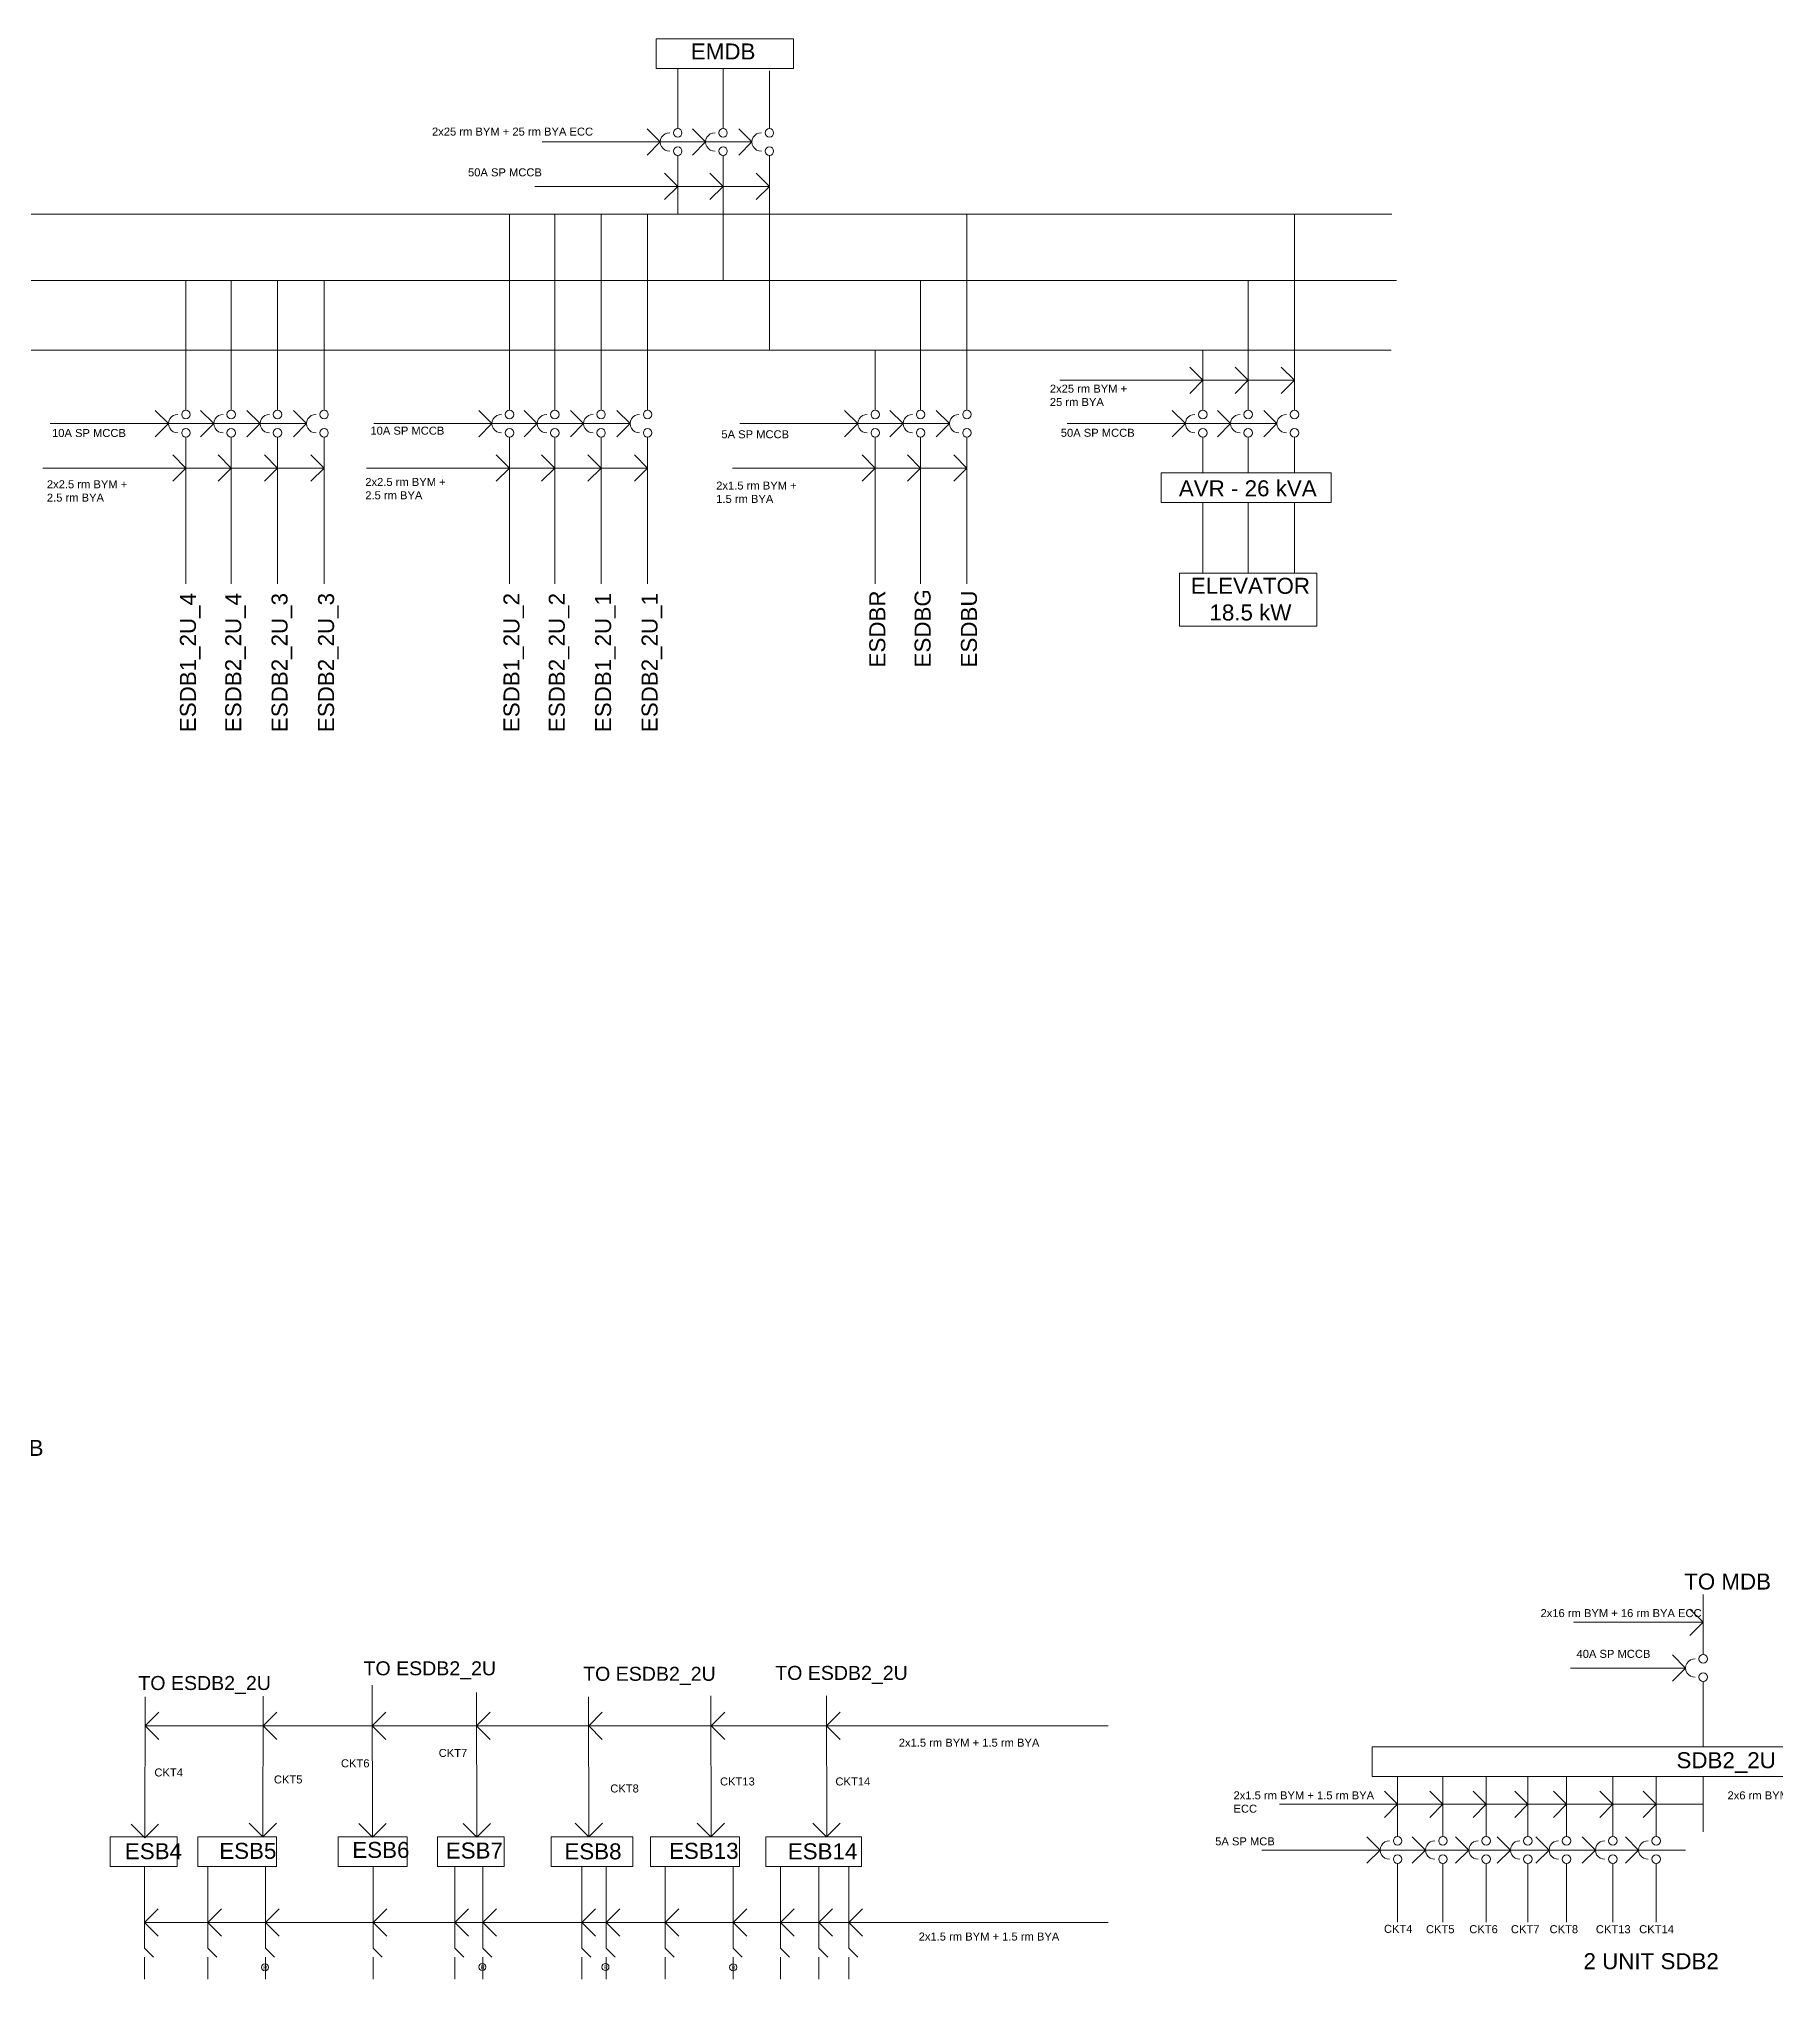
# Model space of a CAD drawing. Header units: inches. Extents: x 685 to 11694, y 256 to 9873.
# Drawn here: x 7359 to 9965, y 5024 to 7935 of the extents above; entities that cross this region are included whole.
import ezdxf

# ---------------------------------------------------------------- set-up
doc = ezdxf.new("R2010")
doc.units = ezdxf.units.IN
doc.header["$MEASUREMENT"] = 0
doc.layers.add('6.Circuits', color=255, linetype='Continuous', lineweight=15)
doc.styles.add('Text 1', font='arial.ttf', dxfattribs={"height": 6})

msp = doc.modelspace()

# ---------------------------------------------------------------- linework, layer by layer
at = {"layer": '6.Circuits'}
for p, q in [((8317.83069, 7807.50873), (8317.83069, 7890.50873)), ((8385.83069, 7807.50873), (8385.83069, 7890.50873)), ((8455.33069, 7803.94071), (8455.33069, 7886.94071)), ((8317.83069, 7800.37269), (8317.83069, 7807.50873)), ((8385.83069, 7800.37269), (8385.83069, 7807.50873)), ((8455.33069, 7800.37269), (8455.33069, 7807.50873)), ((8291.57117, 7780.25873), (8114.33069, 7780.25873)), ((8291.57117, 7780.25873), (8271.82593, 7800.00397)), ((8291.57117, 7780.25873), (8271.82593, 7760.51349)), ((8429.07117, 7780.25873), (8291.57117, 7780.25873)), ((8359.57117, 7780.25873), (8339.82593, 7800.00397)), ((8359.57117, 7780.25873), (8339.82593, 7760.51349)), ((8429.07117, 7780.25873), (8409.32593, 7800.00397)), ((8429.07117, 7780.25873), (8409.32593, 7760.51349)), ((8317.83069, 7760.14477), (8317.83069, 7755.00873)), ((8317.83069, 7672.00873), (8317.83069, 7755.00873)), ((8385.83069, 7760.14477), (8385.83069, 7755.00873)), ((8385.83069, 7572.50873), (8385.83069, 7755.00873)), ((8455.33069, 7760.14477), (8455.33069, 7755.00873)), ((8455.33069, 7468.00873), (8455.33069, 7755.00873)), ((8317.83069, 7713.50873), (8298.08546, 7733.25397)), ((8317.83069, 7713.50873), (8298.08546, 7693.76349)), ((8385.83069, 7713.50873), (8366.08546, 7733.25397)), ((8385.83069, 7713.50873), (8366.08546, 7693.76349)), ((8455.33069, 7713.50873), (8435.58546, 7733.25397)), ((8455.33069, 7713.50873), (8435.58546, 7693.76349)), ((7579.83069, 7385.00873), (7579.83069, 7468.00873)), ((7647.83069, 7385.00873), (7647.83069, 7468.00873)), ((7717.33069, 7381.44071), (7717.33069, 7464.44071)), ((7787.09022, 7381.44071), (7787.09022, 7464.44071)), ((8065.33069, 7385.00873), (8065.33069, 7468.00873)), ((8133.33069, 7385.00873), (8133.33069, 7468.00873)), ((8202.83069, 7381.44071), (8202.83069, 7464.44071)), ((8272.59022, 7381.44071), (8272.59022, 7464.44071)), ((8614.33069, 7385.00873), (8614.33069, 7468.00873)), ((8682.33069, 7385.00873), (8682.33069, 7468.00873)), ((8751.83069, 7381.44071), (8751.83069, 7464.44071)), ((9105.83069, 7385.00873), (9105.83069, 7468.00873)), ((9173.83069, 7385.00873), (9173.83069, 7468.00873)), ((9243.33069, 7381.44071), (9243.33069, 7464.44071)), ((9105.83069, 7422.94071), (9086.08546, 7442.68595)), ((9105.83069, 7422.94071), (9086.08546, 7403.19547)), ((9173.83069, 7422.94071), (9154.08546, 7442.68595)), ((9173.83069, 7422.94071), (9154.08546, 7403.19547)), ((9243.33069, 7422.94071), (9223.58546, 7442.68595)), ((9243.33069, 7422.94071), (9223.58546, 7403.19547)), ((7553.57117, 7357.75873), (7533.82593, 7377.50397)), ((7579.83069, 7377.87269), (7579.83069, 7385.00873)), ((7621.57117, 7357.75873), (7601.82593, 7377.50397)), ((7647.83069, 7377.87269), (7647.83069, 7385.00873)), ((7691.07117, 7357.75873), (7671.32593, 7377.50397)), ((7717.33069, 7377.87269), (7717.33069, 7385.00873)), ((7760.83069, 7357.75873), (7741.08546, 7377.50397)), ((7787.09022, 7377.87269), (7787.09022, 7385.00873)), ((8039.07117, 7357.75873), (8019.32593, 7377.50397)), ((8065.33069, 7377.87269), (8065.33069, 7385.00873)), ((8107.07117, 7357.75873), (8087.32593, 7377.50397)), ((8133.33069, 7377.87269), (8133.33069, 7385.00873)), ((8176.57117, 7357.75873), (8156.82593, 7377.50397)), ((8202.83069, 7377.87269), (8202.83069, 7385.00873)), ((8246.33069, 7357.75873), (8226.58546, 7377.50397)), ((8272.59022, 7377.87269), (8272.59022, 7385.00873)), ((8588.07117, 7357.75873), (8568.32593, 7377.50397)), ((8614.33069, 7377.87269), (8614.33069, 7385.00873)), ((8656.07117, 7357.75873), (8636.32593, 7377.50397)), ((8682.33069, 7377.87269), (8682.33069, 7385.00873)), ((8725.57117, 7357.75873), (8705.82593, 7377.50397)), ((8751.83069, 7377.87269), (8751.83069, 7385.00873)), ((9079.57117, 7357.75873), (9059.82593, 7377.50397)), ((9105.83069, 7377.87269), (9105.83069, 7385.00873)), ((9147.57117, 7357.75873), (9127.82593, 7377.50397)), ((9173.83069, 7377.87269), (9173.83069, 7385.00873)), ((9217.07117, 7357.75873), (9197.32593, 7377.50397)), ((9243.33069, 7377.87269), (9243.33069, 7385.00873)), ((7553.57117, 7357.75873), (7376.33069, 7357.75873)), ((7553.57117, 7357.75873), (7533.82593, 7338.01349)), ((7760.83069, 7357.75873), (7553.57117, 7357.75873)), ((7579.83069, 7337.64477), (7579.83069, 7332.50873)), ((7621.57117, 7357.75873), (7601.82593, 7338.01349)), ((7647.83069, 7337.64477), (7647.83069, 7332.50873)), ((7691.07117, 7357.75873), (7671.32593, 7338.01349)), ((7717.33069, 7337.64477), (7717.33069, 7332.50873)), ((7760.83069, 7357.75873), (7741.08546, 7338.01349)), ((7787.09022, 7337.64477), (7787.09022, 7332.50873)), ((8039.07117, 7357.75873), (7861.83069, 7357.75873)), ((8039.07117, 7357.75873), (8019.32593, 7338.01349)), ((8246.33069, 7357.75873), (8039.07117, 7357.75873)), ((8065.33069, 7337.64477), (8065.33069, 7332.50873)), ((8107.07117, 7357.75873), (8087.32593, 7338.01349)), ((8133.33069, 7337.64477), (8133.33069, 7332.50873)), ((8176.57117, 7357.75873), (8156.82593, 7338.01349)), ((8202.83069, 7337.64477), (8202.83069, 7332.50873)), ((8246.33069, 7357.75873), (8226.58546, 7338.01349)), ((8272.59022, 7337.64477), (8272.59022, 7332.50873)), ((8588.07117, 7357.75873), (8410.83069, 7357.75873)), ((8588.07117, 7357.75873), (8568.32593, 7338.01349)), ((8725.57117, 7357.75873), (8588.07117, 7357.75873)), ((8614.33069, 7337.64477), (8614.33069, 7332.50873)), ((8656.07117, 7357.75873), (8636.32593, 7338.01349)), ((8682.33069, 7337.64477), (8682.33069, 7332.50873)), ((8725.57117, 7357.75873), (8705.82593, 7338.01349)), ((8751.83069, 7337.64477), (8751.83069, 7332.50873)), ((9079.57117, 7357.75873), (8902.33069, 7357.75873)), ((9079.57117, 7357.75873), (9059.82593, 7338.01349)), ((9217.07117, 7357.75873), (9079.57117, 7357.75873)), ((9105.83069, 7337.64477), (9105.83069, 7332.50873)), ((9147.57117, 7357.75873), (9127.82593, 7338.01349)), ((9173.83069, 7337.64477), (9173.83069, 7332.50873)), ((9217.07117, 7357.75873), (9197.32593, 7338.01349)), ((9243.33069, 7337.64477), (9243.33069, 7332.50873)), ((7579.83069, 7291.00873), (7560.08546, 7310.75397)), ((7579.83069, 7117.50873), (7579.83069, 7332.50873)), ((7647.83069, 7291.00873), (7628.08546, 7310.75397)), ((7647.83069, 7117.50873), (7647.83069, 7332.50873)), ((7717.33069, 7291.00873), (7697.58546, 7310.75397)), ((7717.33069, 7117.50873), (7717.33069, 7332.50873)), ((7787.09022, 7291.00873), (7767.34498, 7310.75397)), ((7787.09022, 7117.50873), (7787.09022, 7332.50873)), ((8065.33069, 7291.00873), (8045.58546, 7310.75397)), ((8065.33069, 7117.50873), (8065.33069, 7332.50873)), ((8133.33069, 7291.00873), (8113.58546, 7310.75397)), ((8133.33069, 7117.50873), (8133.33069, 7332.50873)), ((8202.83069, 7291.00873), (8183.08546, 7310.75397)), ((8202.83069, 7117.50873), (8202.83069, 7332.50873)), ((8272.59022, 7291.00873), (8252.84498, 7310.75397)), ((8272.59022, 7117.50873), (8272.59022, 7332.50873)), ((8614.33069, 7291.00873), (8594.58546, 7310.75397)), ((8614.33069, 7117.50873), (8614.33069, 7332.50873)), ((8682.33069, 7291.00873), (8662.58546, 7310.75397)), ((8682.33069, 7117.50873), (8682.33069, 7332.50873)), ((8751.83069, 7291.00873), (8732.08546, 7310.75397)), ((8751.83069, 7117.50873), (8751.83069, 7332.50873)), ((9105.83069, 7284.00873), (9105.83069, 7332.50873)), ((9173.83069, 7284.00873), (9173.83069, 7332.50873)), ((9243.33069, 7284.00873), (9243.33069, 7332.50873)), ((7579.83069, 7291.00873), (7560.08546, 7271.26349)), ((7647.83069, 7291.00873), (7628.08546, 7271.26349)), ((7717.33069, 7291.00873), (7697.58546, 7271.26349)), ((7787.09022, 7291.00873), (7767.34498, 7271.26349)), ((8065.33069, 7291.00873), (8045.58546, 7271.26349)), ((8133.33069, 7291.00873), (8113.58546, 7271.26349)), ((8202.83069, 7291.00873), (8183.08546, 7271.26349)), ((8272.59022, 7291.00873), (8252.84498, 7271.26349)), ((8614.33069, 7291.00873), (8594.58546, 7271.26349)), ((8682.33069, 7291.00873), (8662.58546, 7271.26349)), ((8751.83069, 7291.00873), (8732.08546, 7271.26349)), ((9105.83069, 7133.50873), (9105.83069, 7239.50873)), ((9173.83069, 7133.50873), (9173.83069, 7239.50873)), ((9243.33069, 7133.50873), (9243.33069, 7239.50873)), ((9856.58397, 5518.44342), (9856.58397, 5601.44342)), ((9856.58397, 5559.94342), (9661.8435, 5559.94342)), ((9856.58397, 5559.94342), (9836.83873, 5579.68866)), ((9856.58397, 5559.94342), (9836.83873, 5540.19818)), ((9830.32445, 5491.19342), (9810.57921, 5510.93866)), ((9856.58397, 5511.30738), (9856.58397, 5518.44342)), ((9830.32445, 5491.19342), (9657.74571, 5491.19342)), ((9830.32445, 5491.19342), (9810.57921, 5471.44818)), ((7518.04313, 5237.94169), (7518.54421, 5448.03288)), ((7695.34555, 5237.94189), (7695.84462, 5449.03288)), ((7859.84341, 5237.94215), (7859.34341, 5465.52423)), ((8016.37851, 5237.94215), (8015.87851, 5454.35852)), ((8184.59156, 5237.95034), (8184.09156, 5448.03288)), ((8368.25187, 5239.54153), (8367.75187, 5449.62407)), ((8541.48435, 5239.54153), (8540.98435, 5449.62407)), ((9856.58397, 5471.07946), (9856.58397, 5465.94342)), ((9856.58397, 5465.94342), (9856.58397, 5372.94342)), ((7518.44004, 5404.35852), (7538.94004, 5424.85852)), ((7695.739, 5404.35852), (7716.239, 5424.85852)), ((7859.47779, 5404.35852), (7879.97779, 5424.85852)), ((8015.99403, 5404.35852), (8036.49403, 5424.85852)), ((8184.1955, 5404.35852), (8204.6955, 5424.85852)), ((8367.85961, 5404.35852), (8388.35961, 5424.85852)), ((8541.09208, 5404.35852), (8561.59208, 5424.85852)), ((7518.44004, 5404.35852), (8963.61165, 5404.35852)), ((7518.44004, 5404.35852), (7538.94004, 5383.85852)), ((7695.739, 5404.35852), (7716.239, 5383.85852)), ((7859.47779, 5404.35852), (7879.97779, 5383.85852)), ((8015.99403, 5404.35852), (8036.49403, 5383.85852)), ((8184.1955, 5404.35852), (8204.6955, 5383.85852)), ((8367.85961, 5404.35852), (8388.35961, 5383.85852)), ((8541.09208, 5404.35852), (8561.59208, 5383.85852)), ((9398.08397, 5245.44342), (9398.08397, 5328.44342)), ((9466.08397, 5245.44342), (9466.08397, 5328.44342)), ((9531.08397, 5245.44342), (9531.08397, 5328.44342)), ((9593.58397, 5245.44342), (9593.58397, 5328.44342)), ((9651.58397, 5245.44342), (9651.58397, 5328.44342)), ((9721.08397, 5245.44342), (9721.08397, 5328.44342)), ((9786.08397, 5245.44342), (9786.08397, 5328.44342)), ((9856.58397, 5245.44342), (9856.58397, 5328.44342)), ((9398.08397, 5286.94342), (9378.33873, 5306.68866)), ((9466.08397, 5286.94342), (9446.33873, 5306.68866)), ((9531.08397, 5286.94342), (9511.33873, 5306.68866)), ((9593.58397, 5286.94342), (9573.83873, 5306.68866)), ((9651.58397, 5286.94342), (9631.83873, 5306.68866)), ((9721.08397, 5286.94342), (9701.33873, 5306.68866)), ((9786.08397, 5286.94342), (9766.33873, 5306.68866)), ((9398.08397, 5286.94342), (9220.8435, 5286.94342)), ((9398.08397, 5286.94342), (9378.33873, 5267.19818)), ((9856.58397, 5286.94342), (9398.08397, 5286.94342)), ((9466.08397, 5286.94342), (9446.33873, 5267.19818)), ((9531.08397, 5286.94342), (9511.33873, 5267.19818)), ((9593.58397, 5286.94342), (9573.83873, 5267.19818)), ((9651.58397, 5286.94342), (9631.83873, 5267.19818)), ((9721.08397, 5286.94342), (9701.33873, 5267.19818)), ((9786.08397, 5286.94342), (9766.33873, 5267.19818)), ((7518.04505, 5236.44168), (7497.54505, 5256.94168)), ((7518.04505, 5236.44168), (7538.54505, 5256.94168)), ((7695.34547, 5237.94168), (7674.84547, 5258.44168)), ((7695.34547, 5237.94168), (7715.84547, 5258.44168)), ((7859.84426, 5237.44168), (7839.34426, 5257.94168)), ((7859.84426, 5237.44168), (7880.34426, 5257.94168)), ((8016.37936, 5237.44168), (7995.87936, 5257.94168)), ((8016.37936, 5237.44168), (8036.87936, 5257.94168)), ((8184.5924, 5237.94168), (8164.0924, 5258.44168)), ((8184.5924, 5237.94168), (8205.0924, 5258.44168)), ((8367.75272, 5238.03288), (8347.25272, 5258.53288)), ((8367.75272, 5238.03288), (8388.25272, 5258.53288)), ((8540.98519, 5238.03288), (8520.48519, 5258.53288)), ((8540.98519, 5238.03288), (8561.48519, 5258.53288)), ((9398.08397, 5238.30738), (9398.08397, 5245.44342)), ((9466.08397, 5238.30738), (9466.08397, 5245.44342)), ((9531.08397, 5238.30738), (9531.08397, 5245.44342)), ((9593.58397, 5238.30738), (9593.58397, 5245.44342)), ((9651.58397, 5238.30738), (9651.58397, 5245.44342)), ((9721.08397, 5238.30738), (9721.08397, 5245.44342)), ((9786.08397, 5238.30738), (9786.08397, 5245.44342)), ((9371.82445, 5218.19342), (9194.58397, 5218.19342)), ((9371.82445, 5218.19342), (9352.07921, 5237.93866)), ((9371.82445, 5218.19342), (9352.07921, 5198.44818)), ((9830.32445, 5218.19342), (9371.82445, 5218.19342)), ((9439.82445, 5218.19342), (9420.07921, 5237.93866)), ((9439.82445, 5218.19342), (9420.07921, 5198.44818)), ((9504.82445, 5218.19342), (9485.07921, 5237.93866)), ((9504.82445, 5218.19342), (9485.07921, 5198.44818)), ((9567.32445, 5218.19342), (9547.57921, 5237.93866)), ((9567.32445, 5218.19342), (9547.57921, 5198.44818)), ((9625.32445, 5218.19342), (9605.57921, 5237.93866)), ((9625.32445, 5218.19342), (9605.57921, 5198.44818)), ((9694.82445, 5218.19342), (9675.07921, 5237.93866)), ((9694.82445, 5218.19342), (9675.07921, 5198.44818)), ((9759.82445, 5218.19342), (9740.07921, 5237.93866)), ((9759.82445, 5218.19342), (9740.07921, 5198.44818)), ((7517.51741, 5109.44169), (7517.51741, 5193.44169)), ((7612.70923, 5109.44169), (7612.70923, 5193.44169)), ((7699.20816, 5109.44169), (7699.20816, 5193.44169)), ((7861.01321, 5109.44169), (7861.01321, 5193.44169)), ((7983.37851, 5109.44169), (7983.37851, 5193.44169)), ((8025.37744, 5109.44169), (8025.37744, 5193.44169)), ((8174.09156, 5109.44169), (8174.09156, 5193.44169)), ((8210.59048, 5109.44169), (8210.59048, 5193.44169)), ((8298.75187, 5109.44169), (8298.75187, 5193.44169)), ((8401.2508, 5109.44169), (8401.2508, 5193.44169)), ((8471.98435, 5109.44169), (8471.98435, 5193.44169)), ((8529.48435, 5109.44169), (8529.48435, 5193.44169)), ((8574.48327, 5109.44169), (8574.48327, 5193.44169)), ((9398.08397, 5198.07946), (9398.08397, 5192.94342)), ((9398.08397, 5109.94342), (9398.08397, 5192.94342)), ((9466.08397, 5198.07946), (9466.08397, 5192.94342)), ((9466.08397, 5109.94342), (9466.08397, 5192.94342)), ((9531.08397, 5198.07946), (9531.08397, 5192.94342)), ((9531.08397, 5109.94342), (9531.08397, 5192.94342)), ((9593.58397, 5198.07946), (9593.58397, 5192.94342)), ((9593.58397, 5109.94342), (9593.58397, 5192.94342)), ((9651.58397, 5198.07946), (9651.58397, 5192.94342)), ((9651.58397, 5109.94342), (9651.58397, 5192.94342)), ((9721.08397, 5198.07946), (9721.08397, 5192.94342)), ((9721.08397, 5109.94342), (9721.08397, 5192.94342)), ((9786.08397, 5198.07946), (9786.08397, 5192.94342)), ((9786.08397, 5109.94342), (9786.08397, 5192.94342)), ((7517.51741, 5109.44169), (7538.01741, 5129.94169)), ((7612.70923, 5109.44169), (7633.20923, 5129.94169)), ((7699.20816, 5109.44169), (7719.70816, 5129.94169)), ((7861.01321, 5109.44169), (7881.51321, 5129.94169)), ((7983.37851, 5109.44169), (8003.87851, 5129.94169)), ((8025.37744, 5109.44169), (8045.87744, 5129.94169)), ((8174.09156, 5109.44169), (8194.59156, 5129.94169)), ((8210.59048, 5109.44169), (8231.09048, 5129.94169)), ((8298.75187, 5109.44169), (8319.25187, 5129.94169)), ((8401.2508, 5109.44169), (8421.7508, 5129.94169)), ((8471.98435, 5109.44169), (8492.48435, 5129.94169)), ((8529.48435, 5109.44169), (8549.98435, 5129.94169)), ((8574.48327, 5109.44169), (8594.98327, 5129.94169)), ((7517.51741, 5109.44169), (7517.51741, 5070.94169)), ((7517.51741, 5109.44169), (7538.01741, 5088.94169)), ((7517.51741, 5109.44169), (8963.61165, 5109.44169)), ((7612.70923, 5109.44169), (7612.70923, 5070.94169)), ((7612.70923, 5109.44169), (7633.20923, 5088.94169)), ((7699.20816, 5109.44169), (7699.20816, 5070.94169)), ((7699.20816, 5109.44169), (7719.70816, 5088.94169)), ((7861.01321, 5109.44169), (7861.01321, 5070.94169)), ((7861.01321, 5109.44169), (7881.51321, 5088.94169)), ((7983.37851, 5109.44169), (7983.37851, 5070.94169)), ((7983.37851, 5109.44169), (8003.87851, 5088.94169)), ((8025.37744, 5109.44169), (8025.37744, 5070.94169)), ((8025.37744, 5109.44169), (8045.87744, 5088.94169)), ((8174.09156, 5109.44169), (8174.09156, 5070.94169)), ((8174.09156, 5109.44169), (8194.59156, 5088.94169)), ((8210.59048, 5109.44169), (8210.59048, 5070.94169)), ((8210.59048, 5109.44169), (8231.09048, 5088.94169)), ((8298.75187, 5109.44169), (8298.75187, 5070.94169)), ((8298.75187, 5109.44169), (8319.25187, 5088.94169)), ((8401.2508, 5109.44169), (8401.2508, 5070.94169)), ((8401.2508, 5109.44169), (8421.7508, 5088.94169)), ((8471.98435, 5109.44169), (8471.98435, 5070.94169)), ((8471.98435, 5109.44169), (8492.48435, 5088.94169)), ((8529.48435, 5109.44169), (8529.48435, 5070.94169)), ((8529.48435, 5109.44169), (8549.98435, 5088.94169)), ((8574.48327, 5109.44169), (8574.48327, 5070.94169)), ((8574.48327, 5109.44169), (8594.98327, 5088.94169)), ((7517.51741, 5070.94169), (7531.01741, 5057.44169)), ((7612.70923, 5070.94169), (7626.20923, 5057.44169)), ((7699.20816, 5070.94169), (7712.70816, 5057.44169)), ((7861.01321, 5070.94169), (7874.51321, 5057.44169)), ((7983.37851, 5070.94169), (7996.87851, 5057.44169)), ((8025.37744, 5070.94169), (8038.87744, 5057.44169)), ((8174.09156, 5070.94169), (8187.59156, 5057.44169)), ((8210.59048, 5070.94169), (8224.09048, 5057.44169)), ((8298.75187, 5070.94169), (8312.25187, 5057.44169)), ((8401.2508, 5070.94169), (8414.7508, 5057.44169)), ((8471.98435, 5070.94169), (8485.48435, 5057.44169)), ((8529.48435, 5070.94169), (8542.98435, 5057.44169)), ((8574.48327, 5070.94169), (8587.98327, 5057.44169)), ((7517.51741, 5057.44169), (7517.51741, 5024.44169)), ((7612.70923, 5057.44169), (7612.70923, 5024.44169)), ((7699.20816, 5057.44169), (7699.20816, 5024.44169)), ((7861.01321, 5057.44169), (7861.01321, 5024.44169)), ((7983.37851, 5057.44169), (7983.37851, 5024.44169)), ((8025.37744, 5057.44169), (8025.37744, 5024.44169)), ((8174.09156, 5057.44169), (8174.09156, 5024.44169)), ((8210.59048, 5057.44169), (8210.59048, 5024.44169)), ((8298.75187, 5057.44169), (8298.75187, 5024.44169)), ((8401.2508, 5057.44169), (8401.2508, 5024.44169)), ((8471.98435, 5057.44169), (8471.98435, 5024.44169)), ((8529.48435, 5057.44169), (8529.48435, 5024.44169)), ((8574.48327, 5057.44169), (8574.48327, 5024.44169))]:
    msp.add_line(p, q, dxfattribs=at)
at = {"layer": '6.Circuits', "linetype": 'ByBlock'}
for p, q in [((8317.83069, 7713.50873), (8103.33069, 7713.50873)), ((8317.83069, 7713.50873), (8455.33069, 7713.50873)), ((8065.33069, 7468.00873), (8065.33069, 7672.00873)), ((8133.33069, 7468.00873), (8133.33069, 7672.00873)), ((8202.83069, 7464.44071), (8202.83069, 7672.00873)), ((8272.59022, 7464.44071), (8272.59022, 7672.00873)), ((8751.83069, 7464.44071), (8751.83069, 7672.00873)), ((9243.33069, 7464.44071), (9243.33069, 7672.00873)), ((7579.83069, 7468.00873), (7579.83069, 7572.50873)), ((7647.83069, 7468.00873), (7647.83069, 7572.50873)), ((7717.33069, 7464.44071), (7717.33069, 7572.50873)), ((7787.09022, 7464.44071), (7787.09022, 7572.50873)), ((8682.33069, 7468.00873), (8682.33069, 7572.50873)), ((9173.83069, 7468.00873), (9173.83069, 7572.50873)), ((9105.83069, 7422.94071), (8891.33069, 7422.94071)), ((9105.83069, 7422.94071), (9243.33069, 7422.94071)), ((7579.83069, 7291.00873), (7365.33069, 7291.00873)), ((7579.83069, 7291.00873), (7787.09022, 7291.00873)), ((8065.33069, 7291.00873), (7850.83069, 7291.00873)), ((8065.33069, 7291.00873), (8272.59022, 7291.00873)), ((8614.33069, 7291.00873), (8399.83069, 7291.00873)), ((8614.33069, 7291.00873), (8751.83069, 7291.00873))]:
    msp.add_line(p, q, dxfattribs=at)
at = {"layer": '6.Circuits', "color": 242, "linetype": 'ByBlock', "true_color": 0xcd2027}
for q in [(6309.33069, 7672.00873), (9389.33069, 7672.00873)]:
    msp.add_line((8317.83069, 7672.00873), q, dxfattribs=at)
at = {"layer": '6.Circuits', "color": 40, "linetype": 'ByBlock', "true_color": 0xf8d731}
for q in [(6313.33069, 7572.50873), (9396.33069, 7572.50873)]:
    msp.add_line((8317.83069, 7572.50873), q, dxfattribs=at)
at = {"layer": '6.Circuits', "color": 5, "linetype": 'ByBlock'}
for q in [(6309.33069, 7468.00873), (9388.33069, 7468.00873)]:
    msp.add_line((8317.83069, 7468.00873), q, dxfattribs=at)
at = {"layer": '6.Circuits'}
for points in [[(8285.33069, 7935.00873), (8491.33069, 7935.00873), (8491.33069, 7890.50873), (8285.33069, 7890.50873)], [(9043.33069, 7284.00873), (9298.33069, 7284.00873), (9298.33069, 7239.50873), (9043.33069, 7239.50873)], [(9070.83069, 7133.50873), (9276.83069, 7133.50873), (9276.83069, 7054.00873), (9070.83069, 7054.00873)], [(9360.08397, 5372.94342), (10383.90313, 5372.94342), (10383.90313, 5328.44342), (9360.08397, 5328.44342)], [(7465.94673, 5237.94169), (7566.78711, 5237.94169), (7566.78711, 5193.44169), (7465.94673, 5193.44169)], [(7597.89319, 5237.94189), (7715.75427, 5237.94189), (7715.75427, 5193.44189), (7597.89319, 5193.44189)], [(7808.09204, 5237.94215), (7911.59279, 5237.94215), (7911.59279, 5193.44215), (7808.09204, 5193.44215)], [(7957.3164, 5237.95034), (8057.27558, 5237.95034), (8057.27558, 5193.45034), (7957.3164, 5193.45034)], [(8128.09156, 5237.95034), (8250.51935, 5237.95034), (8250.51935, 5193.45034), (8128.09156, 5193.45034)], [(8276.75187, 5237.95034), (8410.40875, 5237.95034), (8410.40875, 5193.45034), (8276.75187, 5193.45034)], [(8449.98435, 5237.95034), (8593.48435, 5237.95034), (8593.48435, 5193.45034), (8449.98435, 5193.45034)]]:
    msp.add_lwpolyline(points, close=True, dxfattribs=at)
for centre, radius in [((8317.83069, 7794.00873), 6.36396), ((8385.83069, 7794.00873), 6.36396), ((8455.33069, 7794.00873), 6.36396), ((8317.83069, 7766.50873), 6.36396), ((8385.83069, 7766.50873), 6.36396), ((8455.33069, 7766.50873), 6.36396), ((7579.83069, 7371.50873), 6.36396), ((7647.83069, 7371.50873), 6.36396), ((7717.33069, 7371.50873), 6.36396), ((7787.09022, 7371.50873), 6.36396), ((8065.33069, 7371.50873), 6.36396), ((8133.33069, 7371.50873), 6.36396), ((8202.83069, 7371.50873), 6.36396), ((8272.59022, 7371.50873), 6.36396), ((8614.33069, 7371.50873), 6.36396), ((8682.33069, 7371.50873), 6.36396), ((8751.83069, 7371.50873), 6.36396), ((9105.83069, 7371.50873), 6.36396), ((9173.83069, 7371.50873), 6.36396), ((9243.33069, 7371.50873), 6.36396), ((7579.83069, 7344.00873), 6.36396), ((7647.83069, 7344.00873), 6.36396), ((7717.33069, 7344.00873), 6.36396), ((7787.09022, 7344.00873), 6.36396), ((8065.33069, 7344.00873), 6.36396), ((8133.33069, 7344.00873), 6.36396), ((8202.83069, 7344.00873), 6.36396), ((8272.59022, 7344.00873), 6.36396), ((8614.33069, 7344.00873), 6.36396), ((8682.33069, 7344.00873), 6.36396), ((8751.83069, 7344.00873), 6.36396), ((9105.83069, 7344.00873), 6.36396), ((9173.83069, 7344.00873), 6.36396), ((9243.33069, 7344.00873), 6.36396), ((9856.58397, 5504.94342), 6.36396), ((9856.58397, 5477.44342), 6.36396), ((9398.08397, 5231.94342), 6.36396), ((9398.08397, 5204.44342), 6.36396), ((9466.08397, 5231.94342), 6.36396), ((9466.08397, 5204.44342), 6.36396), ((9531.08397, 5231.94342), 6.36396), ((9531.08397, 5204.44342), 6.36396), ((9593.58397, 5231.94342), 6.36396), ((9593.58397, 5204.44342), 6.36396), ((9651.58397, 5231.94342), 6.36396), ((9651.58397, 5204.44342), 6.36396), ((9721.08397, 5231.94342), 6.36396), ((9721.08397, 5204.44342), 6.36396), ((9786.08397, 5231.94342), 6.36396), ((9786.08397, 5204.44342), 6.36396), ((7698.51255, 5042.18293), 5.3033), ((8024.68183, 5042.68293), 5.3033), ((8209.39487, 5042.68293), 5.3033), ((8401.05519, 5042.18293), 5.3033)]:
    msp.add_circle(centre, radius, dxfattribs=at)
for centre in [(8305.33069, 7780.25873), (8373.33069, 7780.25873), (8442.83069, 7780.25873), (7567.33069, 7357.75873), (7635.33069, 7357.75873), (7704.83069, 7357.75873), (7774.59022, 7357.75873), (8052.83069, 7357.75873), (8120.83069, 7357.75873), (8190.33069, 7357.75873), (8260.09022, 7357.75873), (8601.83069, 7357.75873), (8669.83069, 7357.75873), (8739.33069, 7357.75873), (9093.33069, 7357.75873), (9161.33069, 7357.75873), (9230.83069, 7357.75873), (9844.08397, 5491.19342), (9385.58397, 5218.19342), (9453.58397, 5218.19342), (9518.58397, 5218.19342), (9581.08397, 5218.19342), (9639.08397, 5218.19342), (9708.58397, 5218.19342), (9773.58397, 5218.19342)]:
    msp.add_arc(centre, 13.75953, 87.86789506, 272.13210494, dxfattribs=at)

# ---------------------------------------------------------------- texts
at = {"layer": '6.Circuits', "attachment_point": 1, "style": 'Text 1'}
for s, width, heights, insert, char_height in [('EMDB', 14.5, [0], (8337.58069, 7928.00873), 24), ('{\\fArial Baltic|b0|i0|c186|p34;2x}25{\\fArial Baltic|b0|i0|c186|p34; rm BYM + }25{\\fArial Baltic|b0|i0|c186|p34; rm BYA ECC}', 234.9454297, [37.98024], (7949.09727, 7801.80606), 12), ('5{\\fArial Baltic|b0|i0|c186|p34;0A SP MCCB}', 234.9454297, [37.98024], (8003.13975, 7740.71229), 12), ('{\\fArial Baltic|b0|i0|c186|p34;2x}25{\\fArial Baltic|b0|i0|c186|p34; rm BYM + }25 {\\fArial Baltic|b0|i0|c186|p34;rm BYA}', 123.7362579, [33.83899], (8876.24405, 7416.21859), 12), ('1{\\fArial Baltic|b0|i0|c186|p34;0A SP MCCB}', 234.9454297, [37.98024], (7378.94535, 7349.74349), 12), ('1{\\fArial Baltic|b0|i0|c186|p34;0A SP MCCB}', 234.9454297, [37.98024], (7856.73224, 7353.22192), 12), ('{\\fArial Baltic|b0|i0|c186|p34;5A SP M}C{\\fArial Baltic|b0|i0|c186|p34;CB}', 234.9454297, [37.98024], (8383.36191, 7347.81667), 12), ('5{\\fArial Baltic|b0|i0|c186|p34;0A SP MCCB}', 234.9454297, [37.98024], (8892.66488, 7350.04836), 12), ('{\\fArial Baltic|b0|i0|c186|p34;2x2}.{\\fArial Baltic|b0|i0|c186|p34;5 rm BYM + 2}.{\\fArial Baltic|b0|i0|c186|p34;5 rm BYA}', 123.7362579, [33.83899], (7848.97013, 7276.28816), 12), ('{\\fArial Baltic|b0|i0|c186|p34;2x2}.{\\fArial Baltic|b0|i0|c186|p34;5 rm BYM + 2}.{\\fArial Baltic|b0|i0|c186|p34;5 rm BYA}', 123.7362579, [33.83899], (7371.18324, 7272.80973), 12), ('{\\fArial Baltic|b0|i0|c186|p34;2x1.5 rm BYM + 1.5 rm BYA}', 123.7362579, [33.83899], (8375.5998, 7270.88291), 12), ('AVR - 26 kVA', 257.8852602, [94.65415], (9069.83069, 7272.75873), 24), ('\\pxqc;ELEVATOR\\P18.5 kW', 147.3125665, [95.98126], (9103.58069, 7126.50873), 24), ('{\\fArial Baltic|b0|i0|c186|p34;ROOF }E{\\fArial Baltic|b0|i0|c186|p34;SDB}', 201.9470362, [53.9443], (7168.73847, 5833.37984), 24), ('TO {\\fArial Baltic|b0|i0|c186|p34;MDB}', 138.4182699, [68.84739], (9828.08397, 5632.94342), 24), ('{\\fArial Baltic|b0|i0|c186|p34;2x16 rm BYM + 16 rm BYA} ECC', 234.9454297, [37.98024], (9612.54728, 5579.56788), 12), ('{\\fArial Baltic|b0|i0|c186|p34;TO ESDB}2{\\fArial Baltic|b0|i0|c186|p34;_2U}', 254.5669745, [57.47227], (7846.3285, 5501.26378), 21), ('4{\\fArial Baltic|b0|i0|c186|p34;0A SP MCCB}', 234.9454297, [37.98024], (9666.58977, 5518.47411), 12), ('{\\fArial Baltic|b0|i0|c186|p34;TO ESDB}2{\\fArial Baltic|b0|i0|c186|p34;_2U}', 254.5669745, [57.47227], (7508.47353, 5479.21738), 21), ('{\\fArial Baltic|b0|i0|c186|p34;TO ESDB}2{\\fArial Baltic|b0|i0|c186|p34;_2U}', 254.5669745, [57.47227], (8175.90957, 5492.99649), 21), ('{\\fArial Baltic|b0|i0|c186|p34;TO ESDB}2{\\fArial Baltic|b0|i0|c186|p34;_2U}', 254.5669745, [57.47227], (8464.12034, 5494.3744), 21), ('2x1.5 rm BYM + 1.5 rm BYA', 234.9454297, [37.98024], (8649.50526, 5385.18616), 12), ('{\\fArial Baltic|b0|i0|c186|p34;CKT}7', 30.6351565, [12.41746], (7959.19155, 5369.80542), 12), ('{\\fArial Baltic|b0|i0|c186|p34;SDB}2{\\fArial Baltic|b0|i0|c186|p34;_2U}', 14.5, [0], (9816.5694, 5364.88661), 24), ('{\\fArial|b0|i0|c186|p34;CKT}4', 14.5, [0], (7532.54421, 5340.53288), 12), ('{\\fArial|b0|i0|c186|p34;CKT}5', 14.5, [0], (7711.84462, 5330.03288), 12), ('{\\fArial Baltic|b0|i0|c186|p34;CKT}6', 30.6351565, [12.41746], (7812.45548, 5354.26814), 12), ('{\\fArial|b0|i0|c186|p34;CKT\\fArial Baltic|b0|i0|c186|p34;1}3', 14.5, [0], (8381.25187, 5327.02423), 12), ('{\\fArial|b0|i0|c186|p34;CKT\\fArial Baltic|b0|i0|c186|p34;1}4', 14.5, [0], (8554.48435, 5327.02423), 12), ('{\\fArial Baltic|b0|i0|c186|p34;CKT}8', 14.5, [0], (8216.59156, 5316.53288), 12), ('{\\fArial Baltic|b0|i0|c186|p34;2x1.5 rm BYM + 1.5 rm BYA} ECC', 234.9454297, [37.98024], (9151.83397, 5306.19342), 12), ('{\\fArial Baltic|b0|i0|c186|p34;2x6 rm BYM + 6 rm BYA} ECC', 234.9454297, [37.98024], (9893.13756, 5306.19342), 12), ('{\\fArial|b0|i0|c0|p34;E\\fArial|b0|i0|c186|p34;SB\\fArial Baltic|b0|i0|c186|p34;4}', 14.5, [0], (7488.23401, 5228.47088), 24), ('{\\fArial|b0|i0|c0|p34;E\\fArial|b0|i0|c186|p34;SB\\fArial Baltic|b0|i0|c186|p34;5}', 14.5, [0], (7629.84462, 5228.94189), 24), ('{\\fArial|b0|i0|c0|p34;E\\fArial|b0|i0|c186|p34;SB\\fArial Baltic|b0|i0|c186|p34;6}', 14.5, [0], (7829.5307, 5230.34474), 24), ('{\\fArial|b0|i0|c0|p34;E\\fArial|b0|i0|c186|p34;SB\\fArial Baltic|b0|i0|c186|p34;7}', 14.5, [0], (7969.80346, 5229.45545), 24), ('{\\fArial|b0|i0|c0|p34;E\\fArial|b0|i0|c186|p34;SB\\fArial Baltic|b0|i0|c186|p34;8}', 14.5, [0], (8147.78718, 5228.18563), 24), ('{\\fArial|b0|i0|c0|p34;E\\fArial|b0|i0|c186|p34;SB1\\fArial Baltic|b0|i0|c186|p34;3}', 14.5, [0], (8304.76536, 5228.95034), 24), ('{\\fArial|b0|i0|c0|p34;E\\fArial|b0|i0|c186|p34;SB1\\fArial Baltic|b0|i0|c186|p34;4}', 14.5, [0], (8482.98948, 5228.24796), 24), ('5A SP MCB', 234.9454297, [37.98024], (9124.33397, 5237.19342), 12), ('2x1.5 rm BYM + 1.5 rm BYA', 234.9454297, [37.98024], (8679.39871, 5094.42243), 12), ('{\\fArial Baltic|b0|i0|c186|p34;CKT}4', 14.5, [0], (9377.58397, 5105.94342), 12), ('{\\fArial Baltic|b0|i0|c186|p34;CKT}5', 14.5, [0], (9440.58397, 5105.44342), 12), ('{\\fArial Baltic|b0|i0|c186|p34;CKT}6', 14.5, [0], (9505.58397, 5105.44342), 12), ('{\\fArial Baltic|b0|i0|c186|p34;CKT}7', 14.5, [0], (9568.08397, 5105.44342), 12), ('{\\fArial Baltic|b0|i0|c186|p34;CKT}8', 24.6161083, [11.68736], (9626.08397, 5105.44342), 12), ('{\\fArial Baltic|b0|i0|c186|p34;CKT1}3', 21.0029823, [10.96531], (9695.58397, 5105.44342), 12), ('{\\fArial Baltic|b0|i0|c186|p34;CKT1}4', 21.2917635, [12.40928], (9760.58397, 5105.44342), 12), ('R', 5.5, [0], (7696.01255, 5044.68293), 6), ('R', 5.5, [0], (8022.18183, 5045.18293), 6), ('R', 5.5, [0], (8206.89487, 5045.18293), 6), ('R', 5.5, [0], (8398.55519, 5044.68293), 6), ('{\\fArial Baltic|b0|i0|c186|p34;2 UNIT SDB}2', 331.0446353, [56.99717], (9677.08397, 5063.44342), 24)]:
    msp.add_mtext_dynamic_manual_height_columns(s, width=width, gutter_width=30, heights=heights, dxfattribs=dict(at, insert=insert, char_height=char_height))
at = {"layer": '6.Circuits', "char_height": 24, "attachment_point": 1, "rotation": 90, "style": 'Text 1'}
for s, width, heights, insert in [('{\\fArial Baltic|b0|i0|c186|p34;ESDB1_}2{\\fArial Baltic|b0|i0|c186|p34;U_}4', 22.1728754, [16.12585], (7570.83069, 6895.00873)), ('{\\fArial Baltic|b0|i0|c186|p34;ESDB}2{\\fArial Baltic|b0|i0|c186|p34;_}2{\\fArial Baltic|b0|i0|c186|p34;U_}4', 14.5, [0], (7638.83069, 6895.00873)), ('{\\fArial Baltic|b0|i0|c186|p34;ESDB}2{\\fArial Baltic|b0|i0|c186|p34;_}2{\\fArial Baltic|b0|i0|c186|p34;U_}3', 14.5, [0], (7708.33069, 6895.00873)), ('{\\fArial Baltic|b0|i0|c186|p34;ESDB}2{\\fArial Baltic|b0|i0|c186|p34;_}2{\\fArial Baltic|b0|i0|c186|p34;U_}3', 14.5, [0], (7778.09022, 6895.00873)), ('{\\fArial Baltic|b0|i0|c186|p34;ESDB1_}2{\\fArial Baltic|b0|i0|c186|p34;U_}2', 14.5, [0], (8056.33069, 6895.00873)), ('{\\fArial Baltic|b0|i0|c186|p34;ESDB}2{\\fArial Baltic|b0|i0|c186|p34;_}2{\\fArial Baltic|b0|i0|c186|p34;U_}2', 14.5, [0], (8124.33069, 6895.00873)), ('{\\fArial Baltic|b0|i0|c186|p34;ESDB1_}2{\\fArial Baltic|b0|i0|c186|p34;U_}1', 14.5, [0], (8193.83069, 6895.00873)), ('{\\fArial Baltic|b0|i0|c186|p34;ESDB}2{\\fArial Baltic|b0|i0|c186|p34;_}2{\\fArial Baltic|b0|i0|c186|p34;U_}1', 14.5, [0], (8263.59022, 6895.00873)), ('{\\fArial Baltic|b0|i0|c186|p34;ESDB}R', 14.5, [0], (8605.33069, 6992.00873)), ('{\\fArial Baltic|b0|i0|c186|p34;ESDB}G', 14.5, [0], (8673.33069, 6992.00873)), ('{\\fArial Baltic|b0|i0|c186|p34;ESDB}U', 14.5, [0], (8742.83069, 6992.00873))]:
    msp.add_mtext_dynamic_manual_height_columns(s, width=width, gutter_width=30, heights=heights, dxfattribs=dict(at, insert=insert))

doc.saveas('drawing.dxf')
